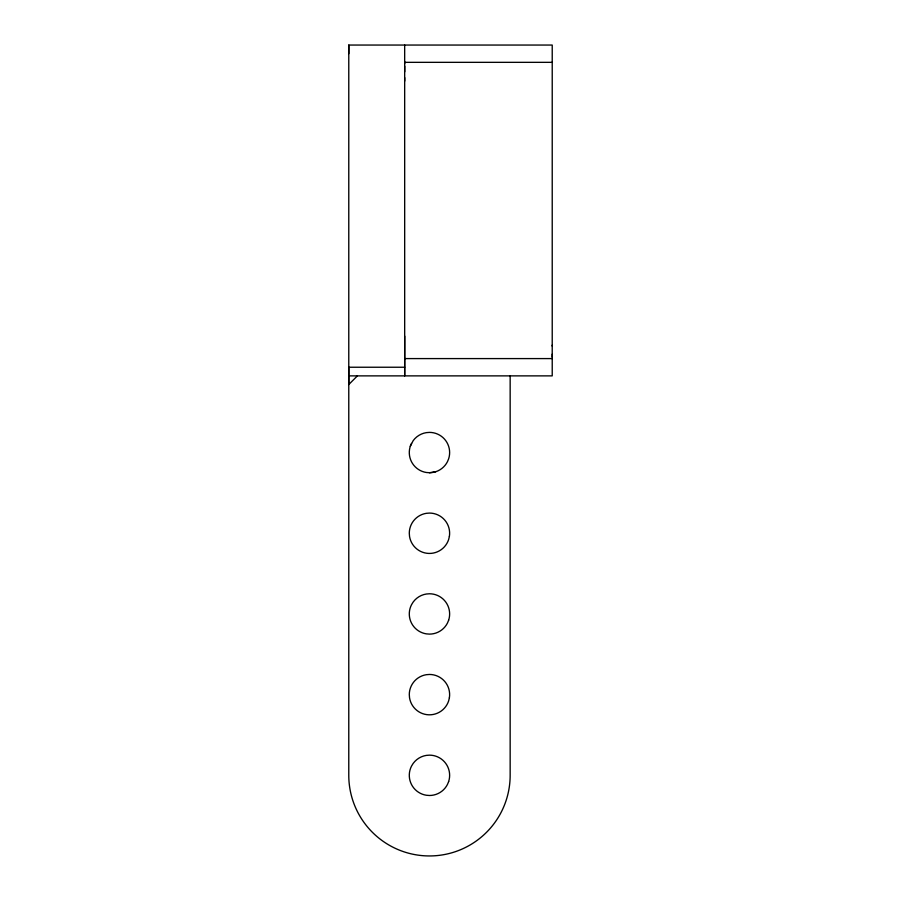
<?xml version="1.0" encoding="UTF-8"?>
<svg xmlns="http://www.w3.org/2000/svg" width="901" height="901" viewBox="0 0 901 901"><rect width="100%" height="100%" fill="white"/><g stroke="black" fill="none" stroke-linecap="round" stroke-linejoin="round"><path stroke-width="1.35" d="M348.777 53.7L348.777 45.05L552.223 45.05L552.223 375.875L348.777 375.875M404.684 66.088L404.684 71.855M404.684 61.865L404.684 63.701M404.673 375.875L404.684 336.107M404.684 81.101L404.684 77.61M552.223 357.089L552.223 355.658M552.223 354.836L552.223 354.161M552.223 346.097L552.223 345.139M410.282 446.322L413.142 440.702A20.171 20.171 0 0 1 426.308 432.638L429.462 432.39A20.171 20.171 0 0 1 448.653 458.789L447.437 461.717A20.171 20.171 0 0 1 429.462 472.732L426.308 472.484A20.171 20.171 0 0 1 411.487 443.405M357.415 375.875L348.777 384.524L348.777 367.236L404.673 367.236M435.701 471.741L429.462 472.732M404.684 62.338L552.223 62.338M404.684 358.587L552.223 358.587M510.157 375.672L510.157 775.265A80.685 80.685 0 0 1 429.462 855.95A80.685 80.685 0 0 1 348.777 775.265L348.777 45.05M404.673 45.05L404.684 375.728M449.385 536.41L448.653 539.485A20.171 20.171 0 0 1 409.538 536.41L409.291 533.246A20.171 20.171 0 0 1 426.308 513.322L429.462 513.074A20.171 20.171 0 0 1 449.385 536.41M449.385 697.779L448.653 700.865A20.171 20.171 0 0 1 409.538 697.779L409.291 694.626A20.171 20.171 0 0 1 426.308 674.703L429.462 674.455A20.171 20.171 0 0 1 449.385 697.779M448.653 620.17L447.437 623.098A20.171 20.171 0 0 1 429.462 634.113L426.308 633.865A20.171 20.171 0 0 1 411.487 604.785L413.142 602.082A20.171 20.171 0 0 1 426.308 594.018L429.462 593.77A20.171 20.171 0 0 1 448.653 620.17M448.653 781.55L447.437 784.478A20.171 20.171 0 0 1 429.462 795.493L426.308 795.245A20.171 20.171 0 0 1 411.487 766.165L413.142 763.462A20.171 20.171 0 0 1 426.308 755.398L429.462 755.151A20.171 20.171 0 0 1 448.653 781.55"/></g></svg>
